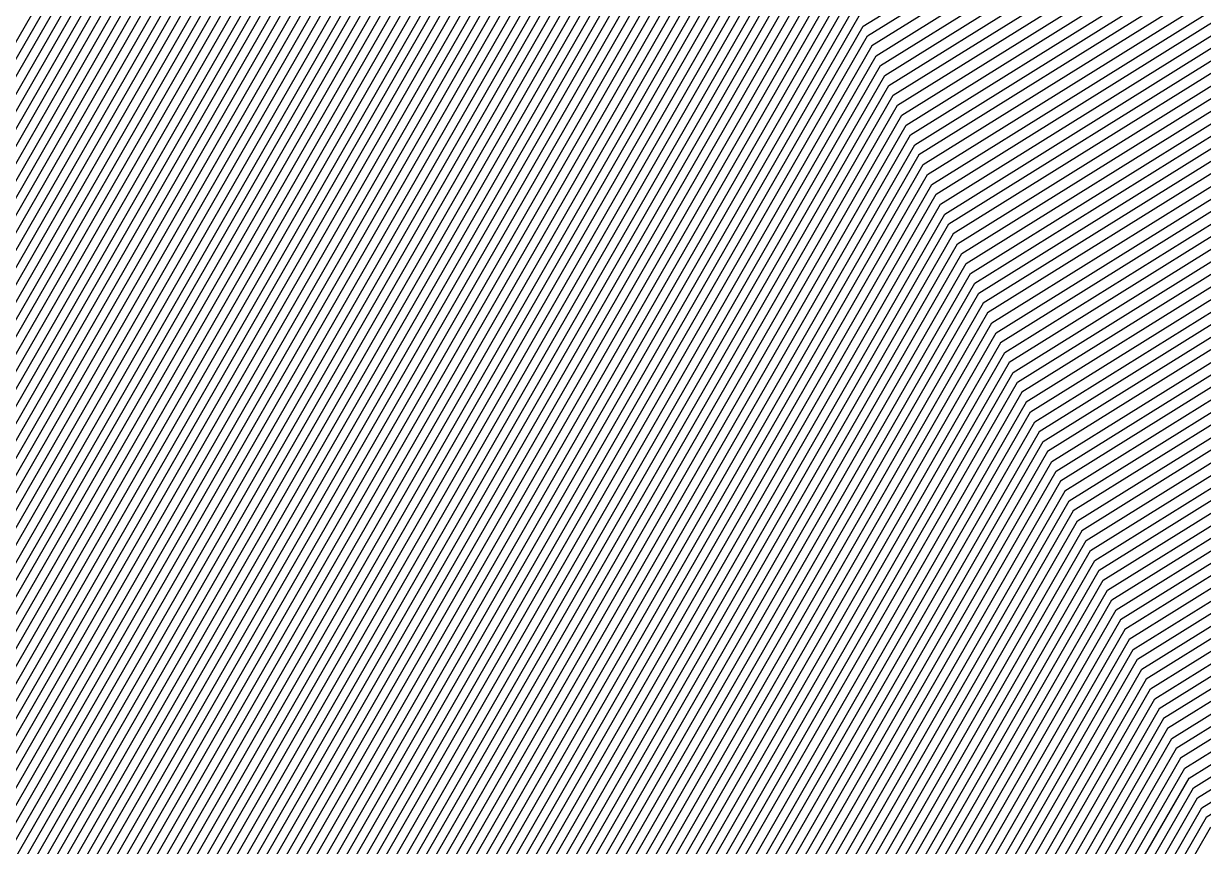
# Model space of a CAD drawing. Extents: x 7084 to 11035, y 13750 to 16729.
# Drawn here: x 8173.6 to 8255.6, y 16341 to 16398.2 of the extents above; entities that cross this region are included whole.
import ezdxf

# ---------------------------------------------------------------- set-up
doc = ezdxf.new("R2010")
doc.units = 0
doc.layers.add('Default', color=7, linetype='Continuous')

msp = doc.modelspace()

# ---------------------------------------------------------------- linework, layer by layer
at = {"layer": 'Default'}
for points in [[(8427.046, 16592.844), (8206.934, 16455.835), (8113.997, 16294.361), (8094.984, 16278.187), (7899.329, 16170.537), (7854.649, 16128.675), (7688.342, 16123.782), (7624.754, 15712.755), (7606.691, 15641.399), (7596.909, 15612.04), (7543.103, 15323.343)], [(7543.958, 15323.731), (7597.636, 15611.742), (7607.395, 15641.032), (7625.64, 15713.108), (7689.077, 16123.159), (7854.989, 16128.04), (7900.121, 16170.325), (8095.311, 16277.719), (8114.516, 16294.056), (8207.232, 16455.148), (8426.821, 16591.831)], [(7598.363, 15611.445), (7608.099, 15640.664), (7626.526, 15713.461), (7689.812, 16122.535), (7855.329, 16127.405), (7900.912, 16170.113), (8095.638, 16277.251), (8115.035, 16293.752), (8207.53, 16454.46), (8426.596, 16590.818)], [(8426.372, 16589.804), (8207.828, 16453.772), (8115.554, 16293.448), (8095.965, 16276.784), (7901.704, 16169.901), (7855.669, 16126.77), (7690.547, 16121.912), (7627.412, 15713.814), (7608.803, 15640.296), (7599.09, 15611.147), (7545.668, 15324.507), (7542.73, 15290.198)], [(7546.523, 15324.894), (7599.817, 15610.849), (7609.507, 15639.929), (7628.299, 15714.167), (7691.283, 16121.289), (7856.009, 16126.136), (7902.495, 16169.689), (8096.291, 16276.316), (8116.073, 16293.143), (8208.126, 16453.084), (8426.147, 16588.791)], [(8425.922, 16587.778), (8208.424, 16452.396), (8116.591, 16292.839), (8096.618, 16275.848), (7903.287, 16169.477), (7856.35, 16125.501), (7692.018, 16120.666), (7629.185, 15714.521), (7610.21, 15639.561), (7600.544, 15610.551), (7547.378, 15325.282), (7544.382, 15290.301), (7511.426, 15255.32), (7482.465, 15221.338), (7385.799, 14998.926), (7368.822, 14960.946), (7165.824, 14564.471), (7162.828, 14504.504), (7452.825, 14238.575), (7474.796, 14203.594), (7706.794, 14140.738)], [(8425.697, 16586.765), (8208.722, 16451.708), (8117.11, 16292.535), (8096.945, 16275.381), (7904.078, 16169.265), (7856.69, 16124.866), (7692.753, 16120.043), (7630.071, 15714.874), (7610.914, 15639.193), (7601.271, 15610.253), (7548.233, 15325.67)], [(8425.473, 16585.751), (8209.02, 16451.021), (8117.629, 16292.231), (8097.272, 16274.913), (7904.87, 16169.053), (7857.03, 16124.231), (7693.488, 16119.419), (7630.958, 15715.227), (7611.618, 15638.826), (7601.998, 15609.955), (7549.087, 15326.058)], [(8425.248, 16584.738), (8209.318, 16450.333), (8118.148, 16291.926), (8097.599, 16274.445), (7905.661, 16168.841), (7857.37, 16123.596), (7694.223, 16118.796), (7631.844, 15715.58), (7612.322, 15638.458), (7602.725, 15609.657), (7549.942, 15326.446), (7546.86, 15290.456), (7512.954, 15254.465), (7483.157, 15219.504), (7387.188, 14998.695), (7369.721, 14959.62), (7168.187, 14566.004), (7165.105, 14504.306), (7453.011, 14240.296)], [(7550.797, 15326.834), (7603.452, 15609.359), (7613.026, 15638.091), (7632.73, 15715.933), (7694.959, 16118.173), (7857.71, 16122.962), (7906.453, 16168.629), (8097.925, 16273.978), (8118.667, 16291.622), (8209.616, 16449.645), (8425.023, 16583.725)], [(7551.652, 15327.221), (7604.179, 15609.061), (7613.73, 15637.723), (7633.616, 15716.286), (7695.694, 16117.55), (7858.051, 16122.327), (7907.244, 16168.417), (8098.252, 16273.51), (8119.186, 16291.318), (8209.914, 16448.957), (8424.798, 16582.711)], [(7552.507, 15327.609), (7604.906, 15608.763), (7614.433, 15637.355), (7634.503, 15716.639), (7696.429, 16116.927), (7858.391, 16121.692), (7908.036, 16168.205), (8098.579, 16273.042), (8119.704, 16291.013), (8210.212, 16448.269), (8424.574, 16581.698)], [(8424.349, 16580.685), (8210.51, 16447.581), (8120.223, 16290.709), (8098.906, 16272.575), (7908.827, 16167.993), (7858.731, 16121.057), (7697.164, 16116.303), (7635.389, 15716.992), (7615.137, 15636.988), (7605.633, 15608.465), (7553.362, 15327.997)], [(8424.124, 16579.672), (8210.809, 16446.893), (8120.742, 16290.405), (8099.233, 16272.107), (7909.619, 16167.781), (7859.071, 16120.422), (7697.9, 16115.68), (7636.275, 15717.345), (7615.841, 15636.62), (7606.36, 15608.168), (7554.217, 15328.385), (7550.99, 15290.713), (7515.499, 15253.041)], [(7371.52, 14956.967), (7389.967, 14998.233), (7484.541, 15215.834), (7516.009, 15252.756), (7551.816, 15290.764), (7555.071, 15328.773), (7607.087, 15607.87), (7616.545, 15636.252), (7637.161, 15717.699), (7698.635, 16115.057), (7859.412, 16119.787), (7910.41, 16167.569), (8099.559, 16271.639), (8121.261, 16290.1), (8211.107, 16446.206), (8423.899, 16578.658)], [(7555.926, 15329.16), (7607.815, 15607.572), (7617.249, 15635.885), (7638.048, 15718.052), (7699.37, 16114.434), (7859.752, 16119.153), (7911.202, 16167.357), (8099.886, 16271.172), (8121.78, 16289.796), (8211.405, 16445.518), (8423.675, 16577.645)], [(8423.45, 16576.632), (8211.703, 16444.83), (8122.299, 16289.492), (8100.213, 16270.704), (7911.993, 16167.145), (7860.092, 16118.518), (7700.105, 16113.811), (7638.934, 15718.405)], [(7557.636, 15329.936), (7609.269, 15606.976), (7618.656, 15635.149), (7639.82, 15718.758), (7700.841, 16113.187), (7860.432, 16117.883), (7912.785, 16166.933), (8100.54, 16270.236), (8122.817, 16289.188), (8212.001, 16444.142), (8423.225, 16575.618)], [(7558.491, 15330.324), (7609.996, 15606.678), (7619.36, 15634.782), (7640.707, 15719.111), (7701.576, 16112.564), (7860.772, 16117.248), (7913.576, 16166.721), (8100.866, 16269.769), (8123.336, 16288.883), (8212.299, 16443.454), (8423, 16574.605)], [(8247.473, 14093.688), (8116.035, 14145.852), (7821.785, 14234.626), (7702.81, 14146.174), (7478.62, 14206.915), (7453.692, 14246.605), (7173.454, 14503.584), (7176.853, 14571.624), (7373.02, 14954.756), (7392.282, 14997.848), (7485.695, 15212.776), (7518.554, 15251.332), (7555.946, 15291.022), (7559.346, 15330.712), (7610.723, 15606.38), (7620.064, 15634.414), (7641.593, 15719.464), (7702.311, 16111.941), (7861.113, 16116.613), (7914.368, 16166.509), (8101.193, 16269.301), (8123.855, 16288.579), (8212.597, 16442.766), (8422.776, 16573.592)], [(8422.551, 16572.579), (8212.895, 16442.079), (8124.374, 16288.275), (8101.52, 16268.833), (7915.159, 16166.297), (7861.453, 16115.979), (7703.046, 16111.318), (7642.479, 15719.817)], [(8422.326, 16571.565), (8213.193, 16441.391), (8124.893, 16287.97), (8101.847, 16268.366), (7915.951, 16166.086), (7861.793, 16115.344), (7703.781, 16110.695), (7643.365, 15720.17), (7621.472, 15633.679), (7612.177, 15605.784), (7561.056, 15331.487)], [(8422.101, 16570.552), (8213.491, 16440.703), (8125.412, 16287.666), (8102.174, 16267.898), (7916.742, 16165.874), (7862.133, 16114.709), (7704.517, 16110.071), (7644.252, 15720.524), (7622.175, 15633.311), (7612.904, 15605.486), (7561.91, 15331.875)], [(7562.765, 15332.263), (7613.631, 15605.188), (7622.879, 15632.943), (7645.138, 15720.877), (7705.252, 16109.448), (7862.473, 16114.074), (7917.534, 16165.662), (8102.5, 16267.43), (8125.93, 16287.362), (8213.789, 16440.015), (8421.877, 16569.539)], [(8421.652, 16568.526), (8214.087, 16439.327), (8126.449, 16287.058), (8102.827, 16266.963), (7918.325, 16165.45), (7862.814, 16113.439), (7705.987, 16108.825), (7646.024, 15721.23), (7623.583, 15632.576), (7614.358, 15604.891), (7563.62, 15332.651)], [(7178.008, 14503.189), (7181.58, 14574.689), (7374.819, 14952.103), (7395.061, 14997.386), (7487.079, 15209.106), (7521.61, 15249.622), (7560.903, 15291.331), (7564.475, 15333.039), (7615.085, 15604.593), (7624.287, 15632.208), (7646.91, 15721.583), (7706.722, 16108.202), (7863.154, 16112.804), (7919.117, 16165.238), (8103.154, 16266.495), (8126.968, 16286.753), (8214.386, 16438.639), (8421.427, 16567.512)], [(8103.481, 16266.027), (8127.487, 16286.449), (8214.684, 16437.951), (8421.202, 16566.499)], [(8420.978, 16565.486), (8214.982, 16437.264), (8128.006, 16286.145), (8103.807, 16265.56), (7920.7, 16164.814), (7863.834, 16111.535), (7708.193, 16106.955), (7648.683, 15722.289), (7625.695, 15631.473), (7616.539, 15603.997), (7566.185, 15333.814), (7562.555, 15291.434), (7522.628, 15249.053), (7487.54, 15207.883), (7395.987, 14997.232), (7375.418, 14951.218), (7183.155, 14575.711), (7179.526, 14503.058), (7454.187, 14251.193), (7480.805, 14208.812), (7700.534, 14149.28)], [(8420.753, 16564.472), (8215.28, 16436.576), (8128.525, 16285.84), (8104.134, 16265.092), (7921.492, 16164.602), (7864.174, 16110.9), (7708.928, 16106.332)], [(8420.528, 16563.459), (8215.578, 16435.888), (8129.043, 16285.536), (8104.461, 16264.624), (7922.283, 16164.39), (7864.515, 16110.265), (7709.663, 16105.709), (7650.456, 15722.995), (7627.102, 15630.738), (7617.993, 15603.401), (7567.894, 15334.59)], [(8420.303, 16562.446), (8215.876, 16435.2), (8129.562, 16285.232), (8104.788, 16264.157), (7923.075, 16164.178), (7864.855, 16109.63)], [(8420.078, 16561.433), (8216.174, 16434.512), (8130.081, 16284.927), (8105.115, 16263.689), (7923.866, 16163.966), (7865.195, 16108.996), (7711.134, 16104.463), (7652.228, 15723.702)], [(7570.459, 15335.754), (7620.175, 15602.507), (7629.214, 15629.635), (7653.114, 15724.055), (7711.869, 16103.84), (7865.535, 16108.361), (7924.658, 16163.754), (8105.441, 16263.221), (8130.6, 16284.623), (8216.472, 16433.824), (8419.854, 16560.419)], [(7571.314, 15336.141), (7620.902, 15602.209), (7629.918, 15629.267), (7654.001, 15724.408), (7712.604, 16103.216), (7865.875, 16107.726), (7925.449, 16163.542), (8105.768, 16262.754), (8131.119, 16284.319), (8216.77, 16433.137), (8419.629, 16559.406)], [(7184.839, 14502.598), (7188.67, 14579.287), (7377.517, 14948.123), (7399.228, 14996.693), (7489.155, 15203.601), (7526.192, 15247.058), (7568.337, 15291.794), (7572.169, 15336.529), (7621.629, 15601.911), (7630.621, 15628.899), (7654.887, 15724.761), (7713.339, 16102.593), (7866.216, 16107.091), (7926.241, 16163.33), (8106.095, 16262.286), (8131.638, 16284.015), (8217.068, 16432.449), (8419.404, 16558.393)], [(7573.024, 15336.917), (7622.356, 15601.614), (7631.325, 15628.532), (7655.773, 15725.114), (7714.075, 16101.97), (7866.556, 16106.456), (7927.032, 16163.118), (8106.422, 16261.818), (8132.156, 16283.71), (8217.366, 16431.761), (8419.179, 16557.379)], [(7573.879, 15337.305), (7623.083, 15601.316), (7632.029, 15628.164), (7656.659, 15725.467), (7714.81, 16101.347), (7866.896, 16105.821), (7927.824, 16162.906), (8106.748, 16261.351), (8132.675, 16283.406), (8217.664, 16431.073), (8418.955, 16556.366)], [(7574.733, 15337.693), (7623.81, 15601.018), (7632.733, 15627.796), (7657.546, 15725.82), (7715.545, 16100.724), (7867.236, 16105.187), (7928.615, 16162.694), (8107.075, 16260.883), (8133.194, 16283.102), (8217.962, 16430.385), (8418.73, 16555.353)], [(7571.642, 15292), (7575.588, 15338.081), (7624.537, 15600.72), (7633.437, 15627.429), (7658.432, 15726.173), (7716.28, 16100.1), (7867.576, 16104.552), (7929.407, 16162.482), (8107.402, 16260.415), (8133.713, 16282.797), (8218.261, 16429.697), (8418.505, 16554.34)], [(8418.28, 16553.326), (8218.559, 16429.009), (8134.232, 16282.493), (8107.729, 16259.948), (7930.198, 16162.27), (7867.917, 16103.917), (7717.016, 16099.477), (7659.318, 15726.527), (7634.141, 15627.061), (7625.264, 15600.422), (7576.443, 15338.468)], [(7577.298, 15338.856), (7625.991, 15600.124), (7634.844, 15626.694), (7660.205, 15726.88), (7717.751, 16098.854), (7868.257, 16103.282), (7930.99, 16162.058), (8108.056, 16259.48), (8134.75, 16282.189), (8218.857, 16428.322), (8418.056, 16552.313)], [(7579.008, 15339.632), (7627.445, 15599.528), (7636.252, 15625.958), (7661.977, 15727.586), (7719.221, 16097.608), (7868.937, 16102.013), (7932.573, 16161.634), (8108.709, 16258.545), (8135.788, 16281.58), (8219.453, 16426.946), (8417.606, 16550.286)], [(8417.381, 16549.273), (8219.751, 16426.258), (8136.307, 16281.276), (8109.036, 16258.077), (7933.364, 16161.422), (7869.277, 16101.378), (7719.957, 16096.984), (7662.863, 15727.939), (7636.956, 15625.591), (7628.172, 15599.23), (7579.863, 15340.02)], [(8417.157, 16548.26), (8220.049, 16425.57), (8136.826, 16280.972), (8109.363, 16257.609), (7934.156, 16161.21), (7869.618, 16100.743), (7720.692, 16096.361), (7663.75, 15728.292), (7637.66, 15625.223), (7628.899, 15598.932), (7580.717, 15340.408)], [(7581.572, 15340.795), (7629.626, 15598.634), (7638.363, 15624.855), (7664.636, 15728.645), (7721.427, 16095.738), (7869.958, 16100.108), (7934.947, 16160.998), (8109.69, 16257.142), (8137.345, 16280.667), (8220.347, 16424.882), (8416.932, 16547.247)], [(7381.115, 14942.817), (7404.785, 14995.769), (7491.924, 15196.262), (7532.302, 15243.64), (7578.25, 15292.412), (7582.427, 15341.183), (7630.353, 15598.336), (7639.067, 15624.488), (7665.522, 15728.998), (7722.162, 16095.115), (7870.298, 16099.473), (7935.739, 16160.786), (8110.016, 16256.674), (8137.863, 16280.363), (8220.645, 16424.195), (8416.707, 16546.233)], [(7631.081, 15598.039), (7639.771, 15624.12), (7666.408, 15729.351), (7722.898, 16094.492), (7870.638, 16098.839), (7936.53, 16160.574), (8110.343, 16256.206), (8138.382, 16280.059), (8220.943, 16423.507), (8416.482, 16545.22)], [(8416.258, 16544.207), (8221.241, 16422.819), (8138.901, 16279.754), (8110.67, 16255.739), (7937.322, 16160.362), (7870.978, 16098.204), (7723.633, 16093.868), (7667.295, 15729.705), (7640.475, 15623.752), (7631.808, 15597.741), (7584.137, 15341.959)], [(8416.033, 16543.193), (8221.539, 16422.131), (8139.42, 16279.45), (8110.997, 16255.271), (7938.113, 16160.15), (7871.319, 16097.569), (7724.368, 16093.245), (7668.181, 15730.058), (7641.179, 15623.385), (7632.535, 15597.443), (7584.992, 15342.347)], [(8415.808, 16542.18), (8221.837, 16421.443), (8139.939, 16279.146), (8111.323, 16254.803), (7938.905, 16159.938), (7871.659, 16096.934), (7725.103, 16092.622), (7669.067, 15730.411), (7641.883, 15623.017), (7633.262, 15597.145), (7585.847, 15342.735)], [(7582.38, 15292.669), (7586.701, 15343.122), (7633.989, 15596.847), (7642.586, 15622.649), (7669.954, 15730.764), (7725.838, 16091.999), (7871.999, 16096.299), (7939.697, 16159.726), (8111.65, 16254.336), (8140.458, 16278.842), (8222.136, 16420.755), (8415.583, 16541.167)], [(7583.206, 15292.72), (7587.556, 15343.51), (7634.716, 15596.549), (7643.29, 15622.282), (7670.84, 15731.117), (7726.574, 16091.376), (7872.339, 16095.664), (7940.488, 16159.514), (8111.977, 16253.868), (8140.976, 16278.537), (8222.434, 16420.067), (8415.359, 16540.154)], [(7199.26, 14501.349), (7203.638, 14588.994), (7383.214, 14939.722), (7408.027, 14995.23), (7493.539, 15191.98), (7535.866, 15241.646), (7584.032, 15292.772), (7588.411, 15343.898), (7635.443, 15596.251), (7643.994, 15621.914), (7671.726, 15731.47), (7727.309, 16090.752), (7872.679, 16095.03), (7941.28, 16159.303), (8112.304, 16253.4), (8141.495, 16278.233), (8222.732, 16419.38), (8415.134, 16539.14)], [(7589.266, 15344.286), (7636.17, 15595.953), (7644.698, 15621.546), (7672.612, 15731.823), (7728.044, 16090.129), (7873.02, 16094.395), (7942.071, 16159.091), (8112.631, 16252.933), (8142.014, 16277.929), (8223.03, 16418.692), (8414.909, 16538.127)], [(7455.92, 14267.252), (7200.778, 14501.218), (7205.214, 14590.016), (7383.814, 14938.838), (7408.953, 14995.077), (7494, 15190.757), (7536.885, 15241.076), (7585.685, 15292.875), (7590.121, 15344.674), (7636.897, 15595.655), (7645.402, 15621.179), (7673.499, 15732.176), (7728.779, 16089.506), (7873.36, 16093.76), (7942.863, 16158.879), (8112.957, 16252.465), (8142.533, 16277.624), (8223.328, 16418.004), (8414.684, 16537.114)], [(7590.976, 15345.062), (7637.624, 15595.357), (7646.106, 15620.811), (7674.385, 15732.53), (7729.515, 16088.883), (7873.7, 16093.125), (7943.654, 16158.667), (8113.284, 16251.997), (8143.052, 16277.32), (8223.626, 16417.316), (8414.46, 16536.1)], [(7944.446, 16158.455), (8113.611, 16251.53), (8143.571, 16277.016), (8223.924, 16416.628), (8414.235, 16535.087)], [(7203.055, 14501.021), (7207.578, 14591.549), (7384.713, 14937.511), (7410.342, 14994.846), (7494.692, 15188.922), (7538.412, 15240.221), (7588.163, 15293.029), (7592.686, 15345.837), (7639.078, 15594.762), (7647.513, 15620.076), (7676.157, 15733.236), (7730.985, 16087.636), (7874.38, 16091.856), (7945.237, 16158.243), (8113.938, 16251.062), (8144.089, 16276.711), (8224.222, 16415.94), (8414.01, 16534.074)], [(7640.532, 15594.166), (7648.921, 15619.341), (7677.93, 15733.942), (7732.456, 16086.39), (7875.061, 16090.586), (7946.82, 16157.819), (8114.591, 16250.127), (8145.127, 16276.103), (8224.818, 16414.565), (8413.561, 16532.047)], [(8413.336, 16531.034), (8225.116, 16413.877), (8145.646, 16275.799), (8114.918, 16249.659), (7947.612, 16157.607), (7875.401, 16089.951), (7733.191, 16085.767), (7678.816, 15734.295), (7649.625, 15618.973), (7641.259, 15593.868), (7595.25, 15347.001)], [(7596.105, 15347.389), (7641.986, 15593.57), (7650.329, 15618.605), (7679.703, 15734.648), (7733.926, 16085.144), (7875.741, 16089.316), (7948.403, 16157.395), (8115.245, 16249.191), (8146.165, 16275.494), (8225.414, 16413.189), (8413.111, 16530.021)], [(8412.886, 16529.007), (8225.713, 16412.501), (8146.684, 16275.19), (8115.572, 16248.724), (7949.195, 16157.183), (7876.081, 16088.681), (7734.661, 16084.521), (7680.589, 15735.001), (7651.032, 15618.238), (7642.714, 15593.272), (7596.96, 15347.776)], [(8412.662, 16527.994), (8226.011, 16411.813), (8147.202, 16274.886), (8115.898, 16248.256), (7949.986, 16156.971), (7876.422, 16088.047), (7735.396, 16083.897), (7681.475, 15735.354), (7651.736, 15617.87), (7643.441, 15592.974), (7597.815, 15348.164)], [(8412.437, 16526.981), (8226.309, 16411.125), (8147.721, 16274.581), (8116.225, 16247.788), (7950.778, 16156.759), (7876.762, 16087.412), (7736.132, 16083.274), (7682.361, 15735.708), (7652.44, 15617.502), (7644.168, 15592.676), (7598.67, 15348.552)], [(8412.212, 16525.968), (8226.607, 16410.438), (8148.24, 16274.277), (8116.552, 16247.321), (7951.569, 16156.547), (7877.102, 16086.777), (7736.867, 16082.651), (7683.248, 15736.061)], [(7600.379, 15349.328), (7645.622, 15592.08), (7653.848, 15616.767), (7684.134, 15736.414), (7737.602, 16082.028), (7877.442, 16086.142), (7952.361, 16156.335), (8116.879, 16246.853), (8148.759, 16273.973), (8226.905, 16409.75), (8411.987, 16524.954)], [(7601.234, 15349.716), (7646.349, 15591.782), (7654.551, 15616.399), (7685.02, 15736.767), (7738.337, 16081.405), (7877.783, 16085.507), (7953.152, 16156.123), (8117.205, 16246.385), (8149.278, 16273.669), (8227.203, 16409.062), (8411.763, 16523.941)], [(8411.538, 16522.928), (8227.501, 16408.374), (8149.797, 16273.364), (8117.532, 16245.918), (7953.944, 16155.911), (7878.123, 16084.873), (7739.073, 16080.781), (7685.906, 15737.12), (7655.255, 15616.032), (7647.076, 15591.485), (7602.089, 15350.103)], [(8411.313, 16521.914), (8227.799, 16407.686), (8150.315, 16273.06), (8117.859, 16245.45), (7954.735, 16155.699), (7878.463, 16084.238), (7739.808, 16080.158), (7686.793, 15737.473), (7655.959, 15615.664), (7647.803, 15591.187), (7602.944, 15350.491)], [(7955.527, 16155.487), (8118.186, 16244.982), (8150.834, 16272.756), (8228.097, 16406.998), (8411.088, 16520.901)], [(8410.864, 16519.888), (8228.395, 16406.311), (8151.353, 16272.451), (8118.513, 16244.515), (7956.318, 16155.275), (7879.143, 16082.968), (7741.278, 16078.912), (7688.565, 15738.179), (7657.367, 15614.929), (7649.257, 15590.591), (7604.654, 15351.267)], [(8410.639, 16518.875), (8228.693, 16405.623), (8151.872, 16272.147), (8118.839, 16244.047), (7957.11, 16155.063), (7879.484, 16082.333), (7742.014, 16078.289), (7689.452, 15738.533), (7658.071, 15614.561), (7649.984, 15590.293), (7605.509, 15351.655), (7600.554, 15293.801), (7546.05, 15235.948), (7498.153, 15179.748), (7417.288, 14993.691), (7389.21, 14930.879), (7219.395, 14599.212), (7214.44, 14500.035), (7457.034, 14277.576), (7493.37, 14219.722), (7687.445, 14167.141), (7860.866, 14296.071)], [(8410.414, 16517.861), (8228.991, 16404.935), (8152.391, 16271.843), (8119.166, 16243.579), (7957.901, 16154.851), (7879.824, 16081.698), (7742.749, 16077.665), (7690.338, 15738.886), (7658.774, 15614.194), (7650.711, 15589.995), (7606.363, 15352.043)], [(7607.218, 15352.43), (7651.438, 15589.697), (7659.478, 15613.826), (7691.224, 15739.239), (7743.484, 16077.042), (7880.164, 16081.064), (7958.693, 16154.639), (8119.493, 16243.112), (8152.91, 16271.538), (8229.289, 16404.247), (8410.189, 16516.848)], [(7608.073, 15352.818), (7652.165, 15589.399), (7660.182, 15613.458), (7692.11, 15739.592), (7744.219, 16076.419), (7880.504, 16080.429), (7959.485, 16154.427), (8119.82, 16242.644), (8153.428, 16271.234), (8229.588, 16403.559), (8409.965, 16515.835)], [(8409.74, 16514.822), (8229.886, 16402.871), (8153.947, 16270.93), (8120.146, 16242.176), (7960.276, 16154.215), (7880.844, 16079.794), (7744.954, 16075.796), (7692.997, 15739.945), (7660.886, 15613.091), (7652.892, 15589.101), (7608.928, 15353.206), (7603.858, 15294.007), (7548.087, 15234.809), (7499.076, 15177.301), (7419.14, 14993.383), (7390.41, 14929.11), (7222.546, 14601.256), (7217.476, 14499.772), (7457.281, 14279.87), (7494.462, 14220.671), (7686.307, 14168.694), (7863.761, 14300.623)], [(8409.515, 16513.808), (8230.184, 16402.183), (8154.466, 16270.626), (8120.473, 16241.709), (7961.068, 16154.003), (7881.185, 16079.159), (7745.69, 16075.173), (7693.883, 15740.298), (7661.59, 15612.723), (7653.619, 15588.803), (7609.783, 15353.594), (7604.684, 15294.059), (7548.596, 15234.524)], [(7961.859, 16153.791), (8120.8, 16241.241), (8154.985, 16270.321), (8230.482, 16401.496), (8409.29, 16512.795)], [(8409.066, 16511.782), (8230.78, 16400.808), (8155.504, 16270.017), (8121.127, 16240.773), (7962.651, 16153.579), (7881.865, 16077.89), (7747.16, 16073.926), (7695.655, 15741.004), (7662.997, 15611.988), (7655.074, 15588.208), (7611.493, 15354.37)], [(7612.347, 15354.757), (7655.801, 15587.91), (7663.701, 15611.62), (7696.542, 15741.357), (7747.895, 16073.303), (7882.205, 16077.255), (7963.442, 16153.367), (8121.454, 16240.306), (8156.023, 16269.713), (8231.078, 16400.12), (8408.841, 16510.768)], [(8408.616, 16509.755), (8231.376, 16399.432), (8156.541, 16269.408), (8121.78, 16239.838), (7964.234, 16153.155), (7882.545, 16076.62), (7748.631, 16072.68), (7697.428, 15741.711), (7664.405, 15611.252), (7656.528, 15587.612), (7613.202, 15355.145)], [(8408.391, 16508.742), (8231.674, 16398.744), (8157.06, 16269.104), (8122.107, 16239.37), (7965.025, 16152.943), (7882.886, 16075.985), (7749.366, 16072.057), (7698.314, 15742.064), (7665.109, 15610.885), (7657.255, 15587.314), (7614.057, 15355.533)], [(7392.509, 14926.015), (7422.382, 14992.844), (7500.691, 15173.02), (7551.651, 15232.814), (7609.64, 15294.368), (7614.912, 15355.921), (7657.982, 15587.016), (7665.813, 15610.517), (7699.201, 15742.417), (7750.101, 16071.433), (7883.226, 16075.35), (7965.817, 16152.732), (8122.434, 16238.903), (8157.579, 16268.8), (8231.972, 16398.056), (8408.167, 16507.729)], [(7615.767, 15356.309), (7658.709, 15586.718), (7666.517, 15610.149), (7700.087, 15742.77), (7750.836, 16070.81), (7883.566, 16074.715), (7966.608, 16152.52), (8122.761, 16238.435), (8158.098, 16268.496), (8232.27, 16397.369), (8407.942, 16506.715)], [(8407.717, 16505.702), (8232.568, 16396.681), (8158.617, 16268.191), (8123.088, 16237.967), (7967.4, 16152.308), (7883.906, 16074.081), (7751.572, 16070.187), (7700.973, 15743.123), (7667.22, 15609.782), (7659.436, 15586.42), (7616.622, 15356.697)], [(8322.657, 14156.019), (8115.474, 14238.244), (7870.998, 14312.001), (7683.461, 14172.577), (7497.194, 14223.043), (7457.9, 14285.605), (7225.066, 14499.115), (7230.424, 14606.365), (7393.408, 14924.688), (7423.771, 14992.613), (7501.383, 15171.185), (7553.178, 15231.96), (7612.118, 15294.522), (7617.477, 15357.084), (7660.163, 15586.122), (7667.924, 15609.414), (7701.859, 15743.476), (7752.307, 16069.564), (7884.246, 16073.446), (7968.191, 16152.096), (8123.414, 16237.5), (8159.136, 16267.887), (8232.866, 16395.993), (8407.492, 16504.689)], [(7618.332, 15357.472), (7660.89, 15585.824), (7668.628, 15609.046), (7702.746, 15743.829), (7753.042, 16068.941), (7884.587, 16072.811), (7968.983, 16151.884), (8123.741, 16237.032), (8159.654, 16267.583), (8233.164, 16395.305), (8407.268, 16503.675)], [(7619.186, 15357.86), (7661.617, 15585.526), (7669.332, 15608.679), (7703.632, 15744.182), (7753.777, 16068.317), (7884.927, 16072.176), (7969.774, 16151.672), (8124.068, 16236.564), (8160.173, 16267.278), (8233.463, 16394.617), (8407.043, 16502.662)], [(7620.041, 15358.248), (7662.344, 15585.228), (7670.036, 15608.311), (7704.518, 15744.535), (7754.513, 16067.694), (7885.267, 16071.541), (7970.566, 16151.46), (8124.395, 16236.097), (8160.692, 16266.974), (8233.761, 16393.929), (8406.818, 16501.649)], [(7620.896, 15358.636), (7663.071, 15584.931), (7670.739, 15607.944), (7705.404, 15744.889), (7755.248, 16067.071), (7885.607, 16070.907), (7971.357, 16151.248), (8124.721, 16235.629), (8161.211, 16266.67), (8234.059, 16393.241), (8406.593, 16500.636)], [(7621.751, 15359.024), (7663.798, 15584.633), (7671.443, 15607.576), (7706.291, 15745.242), (7755.983, 16066.448), (7885.947, 16070.272), (7972.149, 16151.036), (8125.048, 16235.161), (8161.73, 16266.365), (8234.357, 16392.554), (8406.369, 16499.622)], [(7622.606, 15359.411), (7664.525, 15584.335), (7672.147, 15607.208), (7707.177, 15745.595), (7756.718, 16065.825), (7886.288, 16069.637), (7972.94, 16150.824), (8125.375, 16234.694), (8162.248, 16266.061), (8234.655, 16391.866), (8406.144, 16498.609)], [(7230.379, 14498.655), (7235.939, 14609.941), (7395.507, 14921.593), (7427.013, 14992.074), (7502.998, 15166.904), (7556.743, 15229.966), (7617.901, 15294.882), (7623.461, 15359.799), (7665.252, 15584.037), (7672.851, 15606.841), (7708.063, 15745.948), (7757.453, 16065.202), (7886.628, 16069.002), (7973.732, 16150.612), (8125.702, 16234.226), (8162.767, 16265.757), (8234.953, 16391.178), (8405.919, 16497.596)], [(7618.727, 15294.934), (7624.316, 15360.187), (7665.98, 15583.739), (7673.555, 15606.473), (7708.95, 15746.301), (7758.189, 16064.578), (7886.968, 16068.367), (7974.523, 16150.4), (8126.029, 16233.758), (8163.286, 16265.453), (8235.251, 16390.49), (8405.694, 16496.582)], [(7231.897, 14498.524), (7237.514, 14610.963), (7396.107, 14920.709), (7427.939, 14991.92), (7503.459, 15165.68), (7557.761, 15229.396), (7619.553, 15294.985), (7625.17, 15360.575), (7666.707, 15583.441), (7674.259, 15606.105), (7709.836, 15746.654), (7758.924, 16063.955), (7887.308, 16067.733), (7975.315, 16150.188), (8126.355, 16233.291), (8163.805, 16265.148), (8235.549, 16389.802), (8405.47, 16495.569)], [(8405.245, 16494.556), (8235.847, 16389.114), (8164.324, 16264.844), (8126.682, 16232.823), (7976.106, 16149.976), (7887.648, 16067.098), (7759.659, 16063.332), (7710.722, 15747.007), (7674.962, 15605.738), (7667.434, 15583.143), (7626.025, 15360.963), (7620.379, 15295.037), (7558.27, 15229.111), (7503.69, 15165.069), (7428.402, 14991.843), (7396.406, 14920.267), (7238.302, 14611.474), (7232.656, 14498.458), (7458.519, 14291.341), (7499.925, 14225.415), (7680.616, 14176.46), (7878.235, 14323.38)], [(7626.88, 15361.351), (7668.161, 15582.845), (7675.666, 15605.37), (7711.608, 15747.36), (7760.394, 16062.709), (7887.989, 16066.463), (7976.898, 16149.764), (8127.009, 16232.355), (8164.843, 16264.54), (8236.145, 16388.427), (8405.02, 16493.543)], [(7627.735, 15361.738), (7668.888, 15582.547), (7676.37, 15605.002), (7712.495, 15747.714), (7761.13, 16062.086), (7888.329, 16065.828), (7977.689, 16149.552), (8127.336, 16231.888), (8165.361, 16264.235), (8236.443, 16387.739), (8404.795, 16492.529)], [(7458.705, 14293.061), (7234.933, 14498.261), (7240.665, 14613.006), (7397.306, 14918.94), (7429.791, 14991.612), (7504.382, 15163.234), (7559.798, 15228.256), (7622.857, 15295.191), (7628.59, 15362.126), (7669.615, 15582.249), (7677.074, 15604.635), (7713.381, 15748.067), (7761.865, 16061.462), (7888.669, 16065.193), (7978.481, 16149.34), (8127.662, 16231.42), (8165.88, 16263.931), (8236.741, 16387.051), (8404.571, 16491.516)], [(8127.989, 16230.952), (8166.399, 16263.627), (8237.04, 16386.363), (8404.346, 16490.503)], [(7630.3, 15362.902), (7671.069, 15581.654), (7678.482, 15603.899), (7715.153, 15748.773), (7763.335, 16060.216), (7889.349, 16063.924), (7980.064, 16148.916), (8128.316, 16230.485), (8166.918, 16263.322), (8237.338, 16385.675), (8404.121, 16489.489)], [(7431.18, 14991.381), (7505.074, 15161.399), (7561.325, 15227.402), (7625.335, 15295.346), (7631.155, 15363.29), (7671.796, 15581.356), (7679.185, 15603.532), (7716.04, 15749.126), (7764.071, 16059.593), (7889.69, 16063.289), (7980.856, 16148.704), (8128.643, 16230.017), (8167.437, 16263.018), (8237.636, 16384.987), (8403.896, 16488.476)], [(7431.643, 14991.304), (7505.305, 15160.787), (7561.834, 15227.117), (7626.161, 15295.397), (7632.009, 15363.678), (7672.523, 15581.058), (7679.889, 15603.164), (7716.926, 15749.479), (7764.806, 16058.97), (7890.03, 16062.654), (7981.647, 16148.492), (8128.97, 16229.549), (8167.956, 16262.714), (8237.934, 16384.299), (8403.672, 16487.463)], [(8403.447, 16486.45), (8238.232, 16383.612), (8168.474, 16262.41), (8129.296, 16229.081), (7982.439, 16148.28), (7890.37, 16062.019), (7765.541, 16058.346), (7717.812, 15749.832), (7680.593, 15602.796), (7673.25, 15580.76), (7632.864, 15364.065)], [(7890.71, 16061.384), (7983.23, 16148.068), (8129.623, 16228.614), (8168.993, 16262.105), (8238.53, 16382.924), (8403.222, 16485.436)], [(7634.574, 15364.841), (7674.704, 15580.164), (7682.001, 15602.061), (7719.585, 15750.538), (7767.011, 16057.1), (7891.05, 16060.75), (7984.022, 16147.856), (8129.95, 16228.146), (8169.512, 16261.801), (8238.828, 16382.236), (8402.997, 16484.423)], [(7635.429, 15365.229), (7675.431, 15579.866), (7682.704, 15601.694), (7720.471, 15750.892), (7767.747, 16056.477), (7891.391, 16060.115), (7984.813, 16147.644), (8130.277, 16227.678), (8170.031, 16261.497), (8239.126, 16381.548), (8402.773, 16483.41)], [(7636.284, 15365.617), (7676.158, 15579.568), (7683.408, 15601.326), (7721.357, 15751.245), (7768.482, 16055.854), (7891.731, 16059.48), (7985.605, 16147.432), (8130.603, 16227.211), (8170.55, 16261.192), (8239.424, 16380.86), (8402.548, 16482.396)], [(7637.139, 15366.004), (7676.885, 15579.27), (7684.112, 15600.958), (7722.244, 15751.598), (7769.217, 16055.23), (7892.071, 16058.845), (7986.396, 16147.22), (8130.93, 16226.743), (8171.069, 16260.888), (8239.722, 16380.172), (8402.323, 16481.383)], [(8131.257, 16226.275), (8171.587, 16260.584), (8240.02, 16379.485), (8402.098, 16480.37)], [(8401.874, 16479.357), (8240.318, 16378.797), (8172.106, 16260.28), (8131.584, 16225.808), (7987.979, 16146.796), (7892.751, 16057.575), (7770.688, 16053.984), (7724.016, 15752.304), (7685.52, 15600.223), (7678.34, 15578.674), (7638.848, 15366.78)], [(8609.201, 16431.806), (8401.649, 16478.343), (8240.616, 16378.109), (8172.625, 16259.975), (8131.911, 16225.34), (7988.771, 16146.584), (7893.092, 16056.941), (7771.423, 16053.361), (7724.902, 15752.657), (7686.224, 15599.855), (7679.067, 15578.376), (7639.703, 15367.168)], [(7640.558, 15367.556), (7679.794, 15578.079), (7686.927, 15599.488), (7725.789, 15753.01), (7772.158, 16052.738), (7893.432, 16056.306), (7989.562, 16146.372), (8132.237, 16224.872), (8173.144, 16259.671), (8240.915, 16377.421), (8401.424, 16477.33), (8608.303, 16430.944)], [(7641.413, 15367.944), (7680.521, 15577.781), (7687.631, 15599.12), (7726.675, 15753.363), (7772.893, 16052.114), (7893.772, 16055.671), (7990.354, 16146.16), (8132.564, 16224.405), (8173.663, 16259.367), (8241.213, 16376.733), (8401.199, 16476.317), (8607.404, 16430.082)], [(8606.506, 16429.219), (8400.974, 16475.303), (8241.511, 16376.045)], [(7643.123, 15368.719), (7681.975, 15577.185), (7689.039, 15598.385), (7728.448, 15754.07), (7774.364, 16050.868), (7894.452, 16054.401), (7991.937, 16145.737), (8133.218, 16223.469), (8174.7, 16258.758), (8241.809, 16375.357), (8400.75, 16474.29), (8605.607, 16428.357)], [(8604.708, 16427.495), (8400.525, 16473.277), (8242.107, 16374.67), (8175.219, 16258.454), (8133.544, 16223.002), (7992.728, 16145.525), (7894.793, 16053.767), (7775.099, 16050.245), (7729.334, 15754.423), (7689.743, 15598.017), (7682.702, 15576.887), (7643.978, 15369.107)], [(7674.356, 14185.002), (7505.934, 14230.633), (7459.881, 14303.958), (7249.354, 14497.012), (7255.634, 14622.713), (7403.003, 14910.539), (7438.59, 14990.15), (7508.765, 15151.613), (7569.472, 15222.844), (7638.552, 15296.169), (7644.832, 15369.495), (7683.429, 15576.589), (7690.447, 15597.649), (7730.22, 15754.776), (7775.834, 16049.622), (7895.133, 16053.132), (7993.52, 16145.313), (8133.871, 16222.534), (8175.738, 16258.149), (8242.405, 16373.982), (8400.3, 16472.264), (8603.81, 16426.633)], [(7895.473, 16052.497), (7994.311, 16145.101), (8134.198, 16222.066), (8176.257, 16257.845), (8242.703, 16373.294), (8400.075, 16471.25), (8602.911, 16425.771)], [(8602.012, 16424.908), (8399.851, 16470.237), (8243.001, 16372.606), (8176.776, 16257.541), (8134.525, 16221.599), (7995.103, 16144.889), (7895.813, 16051.862), (7777.305, 16048.375), (7731.993, 15755.482), (7691.854, 15596.914), (7684.883, 15575.993), (7646.542, 15370.271)], [(8601.114, 16424.046), (8399.626, 16469.224), (8243.299, 16371.918), (8177.295, 16257.237), (8134.852, 16221.131), (7995.894, 16144.677), (7896.154, 16051.227), (7778.04, 16047.752), (7732.879, 15755.835), (7692.558, 15596.546), (7685.61, 15575.695), (7647.397, 15370.658), (7641.031, 15296.324), (7571, 15221.989), (7509.457, 15149.778), (7439.979, 14989.919), (7403.902, 14909.212), (7257.997, 14624.246), (7251.631, 14496.815), (7460.067, 14305.679), (7506.754, 14231.344), (7673.502, 14186.167)], [(7648.252, 15371.046), (7686.337, 15575.397), (7693.262, 15596.179), (7733.765, 15756.188), (7778.775, 16047.129), (7896.494, 16050.592), (7996.686, 16144.465), (8135.178, 16220.663), (8177.813, 16256.932), (8243.597, 16371.23), (8399.401, 16468.21), (8600.215, 16423.184)], [(7649.107, 15371.434), (7687.064, 15575.099), (7693.966, 15595.811), (7734.651, 15756.541), (7779.51, 16046.506), (7896.834, 16049.958), (7997.478, 16144.253), (8135.505, 16220.196), (8178.332, 16256.628), (8243.895, 16370.543), (8399.176, 16467.197), (8599.317, 16422.322)], [(8598.418, 16421.46), (8398.952, 16466.184), (8244.193, 16369.855), (8178.851, 16256.324), (8135.832, 16219.728), (7998.269, 16144.041), (7897.174, 16049.323), (7780.246, 16045.883), (7735.538, 15756.895), (7694.67, 15595.444), (7687.791, 15574.802), (7649.962, 15371.822)], [(7650.816, 15372.21), (7688.518, 15574.504), (7695.373, 15595.076), (7736.424, 15757.248), (7780.981, 16045.259), (7897.514, 16048.688), (7999.061, 16143.829), (8136.159, 16219.26), (8179.37, 16256.019), (8244.491, 16369.167), (8398.727, 16465.171), (8597.519, 16420.597)], [(8596.621, 16419.735), (8398.502, 16464.157), (8244.79, 16368.479), (8179.889, 16255.715), (8136.486, 16218.793), (7999.852, 16143.617), (7897.855, 16048.053), (7781.716, 16044.636), (7737.31, 15757.601)], [(7652.526, 15372.985), (7689.973, 15573.908), (7696.781, 15594.341), (7738.197, 15757.954), (7782.451, 16044.013), (7898.195, 16047.418), (8000.644, 16143.405), (8136.812, 16218.325), (8180.408, 16255.411), (8245.088, 16367.791), (8398.277, 16463.144), (8595.722, 16418.873)], [(7653.381, 15373.373), (7690.7, 15573.61), (7697.485, 15593.973), (7739.083, 15758.307), (7783.187, 16043.39), (7898.535, 16046.784), (8001.435, 16143.193), (8137.139, 16217.857), (8180.926, 16255.107), (8245.386, 16367.103), (8398.053, 16462.131), (8594.823, 16418.011)], [(8593.925, 16417.149), (8397.828, 16461.118), (8245.684, 16366.415), (8181.445, 16254.802), (8137.466, 16217.39), (8002.227, 16142.981), (7898.875, 16046.149)], [(8593.026, 16416.287), (8397.603, 16460.104), (8245.982, 16365.728), (8181.964, 16254.498), (8137.793, 16216.922), (8003.018, 16142.769), (7899.215, 16045.514), (7784.657, 16042.143), (7740.855, 15759.013), (7698.892, 15593.238), (7692.154, 15573.014), (7655.091, 15374.149)], [(7670.657, 14190.049), (7509.485, 14233.716), (7460.685, 14311.414), (7259.221, 14496.158), (7265.875, 14629.355), (7406.901, 14904.791), (7444.61, 14989.149), (7511.764, 15143.662), (7576.091, 15219.14), (7649.291, 15296.838), (7655.946, 15374.537), (7692.881, 15572.716), (7699.596, 15592.87), (7741.742, 15759.366), (7785.392, 16041.52), (7899.556, 16044.879), (8003.81, 16142.557), (8138.119, 16216.454), (8182.483, 16254.194), (8246.28, 16365.04), (8397.378, 16459.091), (8592.128, 16415.424)], [(8591.229, 16414.562), (8397.154, 16458.078), (8246.578, 16364.352), (8183.002, 16253.889), (8138.446, 16215.987), (8004.601, 16142.345), (7899.896, 16044.244), (7786.127, 16040.897), (7742.628, 15759.72), (7700.3, 15592.502), (7693.608, 15572.418), (7656.801, 15374.925)], [(7657.655, 15375.312), (7694.335, 15572.12), (7701.004, 15592.135), (7743.514, 15760.073), (7786.863, 16040.274), (7900.236, 16043.609), (8005.393, 16142.133), (8138.773, 16215.519), (8183.521, 16253.585), (8246.876, 16363.664), (8396.929, 16457.064), (8590.33, 16413.7)], [(8589.432, 16412.838), (8396.704, 16456.051), (8247.174, 16362.976), (8184.039, 16253.281), (8139.1, 16215.051), (8006.184, 16141.921), (7900.576, 16042.975), (7787.598, 16039.651), (7744.4, 15760.426), (7701.708, 15591.767), (7695.062, 15571.822), (7658.51, 15375.7)], [(7659.365, 15376.088), (7695.789, 15571.525), (7702.412, 15591.399), (7745.287, 15760.779), (7788.333, 16039.027), (7900.916, 16042.34), (8006.976, 16141.709), (8139.427, 16214.584), (8184.558, 16252.976), (8247.472, 16362.288), (8396.479, 16455.038), (8588.533, 16411.976)], [(7263.016, 14495.829), (7269.814, 14631.909), (7408.4, 14902.58), (7446.925, 14988.764), (7512.918, 15140.604), (7578.637, 15217.716), (7653.421, 15297.096), (7660.22, 15376.476), (7696.516, 15571.227), (7703.115, 15591.032), (7746.173, 15761.132), (7789.068, 16038.404), (7901.257, 16041.705), (8007.767, 16141.497), (8139.753, 16214.116), (8185.077, 16252.672), (8247.77, 16361.601), (8396.255, 16454.025), (8587.634, 16411.113)], [(7661.075, 15376.864), (7697.243, 15570.929), (7703.819, 15590.664), (7747.059, 15761.485), (7789.804, 16037.781), (7901.597, 16041.07), (8008.559, 16141.285), (8140.08, 16213.648), (8185.596, 16252.368), (8248.068, 16360.913), (8396.03, 16453.011), (8586.736, 16410.251)], [(8009.35, 16141.073), (8140.407, 16213.181), (8186.115, 16252.064), (8248.367, 16360.225), (8395.805, 16451.998), (8585.837, 16409.389)], [(7662.785, 15377.639), (7698.697, 15570.333), (7705.227, 15589.929), (7748.832, 15762.191), (7791.274, 16036.535), (7902.277, 16039.801), (8010.142, 16140.861), (8140.734, 16212.713), (8186.634, 16251.759), (8248.665, 16359.537), (8395.58, 16450.985), (8584.939, 16408.527)], [(7663.639, 15378.027), (7699.424, 15570.035), (7705.931, 15589.561), (7749.718, 15762.544), (7792.009, 16035.911), (7902.617, 16039.166), (8010.933, 16140.649), (8141.06, 16212.245), (8187.152, 16251.455), (8248.963, 16358.849), (8395.356, 16449.971), (8584.04, 16407.665)], [(7664.494, 15378.415), (7700.151, 15569.737), (7706.635, 15589.194), (7750.604, 15762.898), (7792.745, 16035.288), (7902.958, 16038.531), (8011.725, 16140.437), (8141.387, 16211.778), (8187.671, 16251.151), (8249.261, 16358.161), (8395.131, 16448.958), (8583.141, 16406.802)], [(7665.349, 15378.803), (7700.879, 15569.439), (7707.338, 15588.826), (7751.491, 15763.251), (7793.48, 16034.665), (7903.298, 16037.896), (8012.516, 16140.225), (8141.714, 16211.31), (8188.19, 16250.846), (8249.559, 16357.473), (8394.906, 16447.945), (8582.243, 16405.94)], [(8581.344, 16405.078), (8394.681, 16446.932), (8249.857, 16356.786), (8188.709, 16250.542), (8142.041, 16210.842), (8013.308, 16140.013), (7903.638, 16037.261), (7794.215, 16034.042), (7752.377, 15763.604), (7708.042, 15588.458), (7701.606, 15569.141), (7666.204, 15379.191)], [(8580.445, 16404.216), (8394.457, 16445.918), (8250.155, 16356.098), (8189.228, 16250.238), (8142.368, 16210.375), (8014.099, 16139.801), (7903.978, 16036.627), (7794.95, 16033.419), (7753.263, 15763.957), (7708.746, 15588.091), (7702.333, 15568.843), (7667.059, 15379.579)], [(8579.547, 16403.354), (8394.232, 16444.905), (8250.453, 16355.41), (8189.746, 16249.933), (8142.694, 16209.907), (8014.891, 16139.589), (7904.318, 16035.992), (7795.686, 16032.795), (7754.149, 15764.31), (7709.45, 15587.723), (7703.06, 15568.545), (7667.914, 15379.966)], [(7668.769, 15380.354), (7703.787, 15568.248), (7710.154, 15587.355), (7755.036, 15764.663), (7796.421, 16032.172), (7904.659, 16035.357), (8015.682, 16139.378), (8143.021, 16209.439), (8190.265, 16249.629), (8250.751, 16354.722), (8394.007, 16443.892), (8578.648, 16402.492)], [(8143.348, 16208.972), (8190.784, 16249.325), (8251.049, 16354.034), (8393.782, 16442.878), (8577.75, 16401.629)], [(7670.478, 15381.13), (7705.241, 15567.652), (7711.561, 15586.62), (7756.808, 15765.369), (7797.891, 16030.926), (7905.339, 16034.087), (8017.266, 16138.954), (8143.675, 16208.504), (8191.303, 16249.021), (8251.347, 16353.346), (8393.558, 16441.865), (8576.851, 16400.767)], [(8575.952, 16399.905), (8393.333, 16440.852), (8251.645, 16352.659), (8191.822, 16248.716), (8144.001, 16208.036), (8018.057, 16138.742), (7905.679, 16033.452), (7798.626, 16030.303), (7757.695, 15765.723), (7712.265, 15586.252), (7705.968, 15567.354), (7671.333, 15381.518)], [(7672.188, 15381.906), (7706.695, 15567.056), (7712.969, 15585.885), (7758.581, 15766.076), (7799.362, 16029.679), (7906.019, 16032.818), (8018.849, 16138.53), (8144.328, 16207.569), (8192.341, 16248.412), (8251.943, 16351.971), (8393.108, 16439.839), (8575.054, 16399.043)], [(7707.422, 15566.758), (7713.673, 15585.517), (7759.467, 15766.429), (7800.097, 16029.056), (7906.36, 16032.183), (8019.64, 16138.318), (8144.655, 16207.101), (8192.859, 16248.108), (8252.242, 16351.283), (8392.883, 16438.825), (8574.155, 16398.181)], [(8573.256, 16397.318), (8392.659, 16437.812), (8252.54, 16350.595), (8193.378, 16247.803), (8144.982, 16206.633), (8020.432, 16138.106), (7906.7, 16031.548), (7800.832, 16028.433), (7760.353, 15766.782), (7714.377, 15585.149), (7708.149, 15566.46), (7673.898, 15382.681)], [(8572.358, 16396.456), (8392.434, 16436.799), (8252.838, 16349.907), (8193.897, 16247.499), (8145.309, 16206.166), (8021.223, 16137.894), (7907.04, 16030.913), (7801.567, 16027.81), (7761.24, 15767.135), (7715.08, 15584.782), (7708.876, 15566.162), (7674.753, 15383.069)], [(8571.459, 16395.594), (8392.209, 16435.785), (8253.136, 16349.219), (8194.416, 16247.195), (8145.635, 16205.698), (8022.015, 16137.682), (7907.38, 16030.278), (7802.303, 16027.187), (7762.126, 15767.488), (7715.784, 15584.414), (7709.603, 15565.864), (7675.608, 15383.457)], [(8022.806, 16137.47), (8145.962, 16205.23), (8194.935, 16246.891), (8253.434, 16348.531), (8391.984, 16434.772), (8570.561, 16394.732)], [(8569.662, 16393.87), (8391.76, 16433.759), (8253.732, 16347.844), (8195.454, 16246.586), (8146.289, 16204.763), (8023.598, 16137.258), (7908.061, 16029.009), (7803.773, 16025.94), (7763.898, 15768.194), (7717.192, 15583.679), (7711.057, 15565.268)], [(8568.763, 16393.007), (8391.535, 16432.746), (8254.03, 16347.156), (8195.972, 16246.282), (8146.616, 16204.295), (8024.389, 16137.046), (7908.401, 16028.374), (7804.508, 16025.317)], [(7712.512, 15564.673), (7718.6, 15582.944), (7765.671, 15768.901), (7805.244, 16024.694), (7908.741, 16027.739), (8025.181, 16136.834), (8146.942, 16203.827), (8196.491, 16245.978), (8254.328, 16346.468), (8391.31, 16431.732), (8567.865, 16392.145)], [(7713.239, 15564.375), (7719.303, 15582.576), (7766.557, 15769.254), (7805.979, 16024.071), (7909.081, 16027.104), (8025.972, 16136.622), (8147.269, 16203.36), (8197.01, 16245.673), (8254.626, 16345.78), (8391.085, 16430.719), (8566.966, 16391.283)], [(7288.722, 14644.171), (7415.596, 14891.968), (7458.039, 14986.917), (7518.455, 15125.925), (7590.858, 15210.879), (7673.247, 15298.331), (7680.737, 15385.784), (7713.966, 15564.077), (7720.007, 15582.208), (7767.444, 15769.607), (7806.714, 16023.448), (7909.421, 16026.469), (8026.764, 16136.41), (8147.596, 16202.892), (8197.529, 16245.369), (8254.924, 16345.092), (8390.861, 16429.706), (8566.067, 16390.421)], [(7714.693, 15563.779), (7720.711, 15581.841), (7768.33, 15769.96), (7807.449, 16022.824), (7909.762, 16025.835), (8027.555, 16136.198), (8147.923, 16202.424), (8198.048, 16245.065), (8255.222, 16344.404), (8390.636, 16428.692), (8565.169, 16389.559)], [(7282.75, 14494.121), (7290.297, 14645.193), (7416.195, 14891.084), (7458.965, 14986.763), (7518.916, 15124.701), (7591.876, 15210.309), (7674.899, 15298.434), (7682.446, 15386.56), (7715.42, 15563.481), (7721.415, 15581.473), (7769.216, 15770.313), (7808.184, 16022.201), (7910.102, 16025.2), (8028.347, 16135.986), (8148.25, 16201.957), (8198.567, 16244.76), (8255.52, 16343.717), (8390.411, 16427.679), (8564.27, 16388.697)], [(7578.153, 15339.244), (7626.718, 15599.826), (7635.548, 15626.326), (7661.091, 15727.233), (7718.486, 16098.231), (7868.597, 16102.647), (7931.781, 16161.846), (8108.382, 16259.012), (8135.269, 16281.885), (8219.155, 16427.634)], [(8563.372, 16387.834), (8390.186, 16426.666), (8255.818, 16343.029), (8199.085, 16244.456), (8148.576, 16201.489), (8029.138, 16135.774), (7910.442, 16024.565), (7808.92, 16021.578), (7770.102, 15770.666)], [(7716.874, 15562.885), (7722.823, 15580.738), (7770.989, 15771.019), (7809.655, 16020.955), (7910.782, 16023.93), (8029.93, 16135.562), (8148.903, 16201.021), (8199.604, 16244.152), (8256.117, 16342.341), (8389.962, 16425.653), (8562.473, 16386.972)], [(8224.52, 16415.253), (8144.608, 16276.407), (8114.264, 16250.594), (7946.029, 16158.031), (7874.721, 16091.221), (7731.72, 16087.013), (7677.044, 15733.589), (7648.217, 15619.708), (7639.805, 15594.464), (7593.54, 15346.225)], [(8241.511, 16376.045), (8174.182, 16259.062), (8132.891, 16223.937), (7991.145, 16145.949), (7894.112, 16055.036), (7773.629, 16051.491), (7727.561, 15753.717), (7688.335, 15598.752), (7681.248, 15577.483), (7642.268, 15368.331)]]:
    msp.add_lwpolyline(points, dxfattribs=at)

doc.saveas('drawing.dxf')
